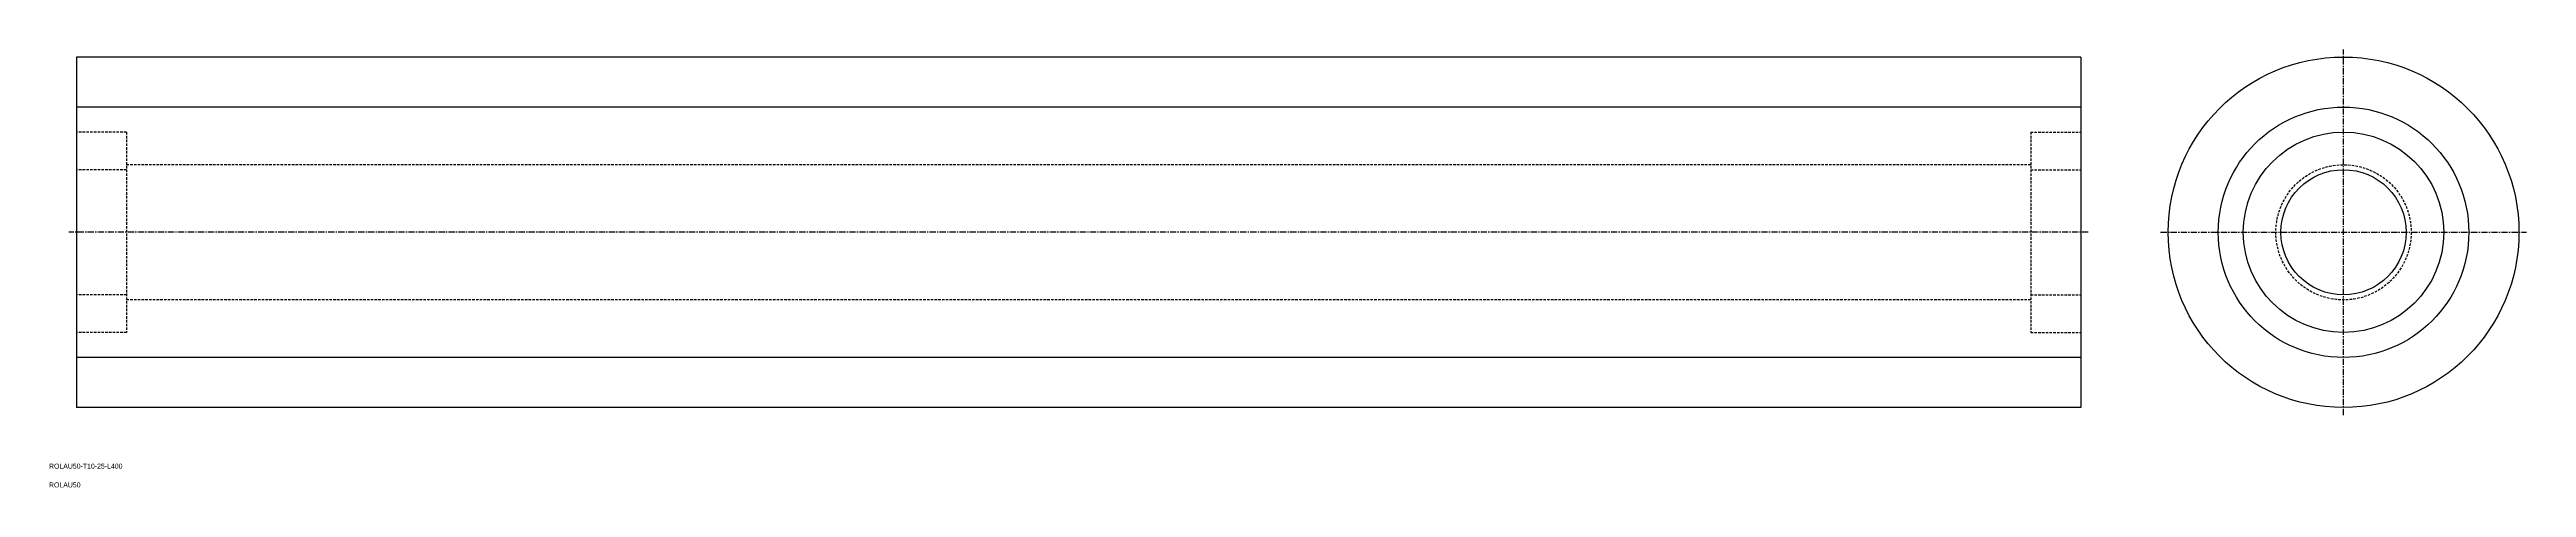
# Model space of a CAD drawing. Extents: x 32 to 526, y -25 to 62.
import ezdxf

# ---------------------------------------------------------------- set-up
doc = ezdxf.new("R2010")
doc.units = 0
doc.linetypes.add('CENTER', pattern=[2, 1.25, -0.25, 0.25, -0.25])
doc.linetypes.add('DASHED', pattern=[0.75, 0.5, -0.25])
doc.layers.get('0').update_dxf_attribs({"linetype": 'CONTINUOUS'})
doc.layers.add('CENTER', color=1, linetype='CENTER')

msp = doc.modelspace()

# ---------------------------------------------------------------- linework, layer by layer
at = {"color": 7, "linetype": 'CONTINUOUS'}
for p, q in [((37.21, 60.85), (37.21, -9.15)), ((437.21, 60.85), (37.21, 60.85)), ((437.21, 60.85), (437.21, -9.15)), ((437.21, 50.85), (37.21, 50.85)), ((437.21, 0.85), (37.21, 0.85)), ((437.21, -9.15), (37.21, -9.15))]:
    msp.add_line(p, q, dxfattribs=at)
at = {"color": 3, "linetype": 'DASHED'}
for p, q in [((47.21, 45.85), (37.21, 45.85)), ((47.21, 45.85), (47.21, 5.85)), ((427.21, 45.85), (437.21, 45.85)), ((427.21, 45.85), (427.21, 5.85)), ((47.21, 38.35), (37.21, 38.35)), ((427.21, 39.35), (47.21, 39.35)), ((427.21, 38.35), (437.21, 38.35)), ((47.21, 13.35), (37.21, 13.35)), ((427.21, 12.35), (47.21, 12.35)), ((427.21, 13.35), (437.21, 13.35)), ((47.21, 5.85), (37.21, 5.85)), ((427.21, 5.85), (437.21, 5.85))]:
    msp.add_line(p, q, dxfattribs=at)
at = {"color": 7, "linetype": 'CONTINUOUS'}
for radius in [35, 25, 20, 12.5]:
    msp.add_circle((489.64, 25.85), radius, dxfattribs=at)
at = {"color": 3, "linetype": 'DASHED'}
msp.add_circle((489.64, 25.85), 13.5, dxfattribs=at)
at = {"layer": 'CENTER', "color": 1, "linetype": 'CENTER'}
for p, q in [((489.64, -10.65), (489.64, 62.35)), ((438.71, 25.85), (35.71, 25.85)), ((453.14, 25.85), (526.14, 25.85))]:
    msp.add_line(p, q, dxfattribs=at)

# ---------------------------------------------------------------- texts
at = {"color": 7, "linetype": 'CONTINUOUS'}
for s, p in [('ROLAU50-T10-25-L400', (31.75, -21.35)), ('ROLAU50', (31.75, -25.1))]:
    msp.add_text(s, height=1, dxfattribs=at).set_placement(p)

doc.saveas('drawing.dxf')
